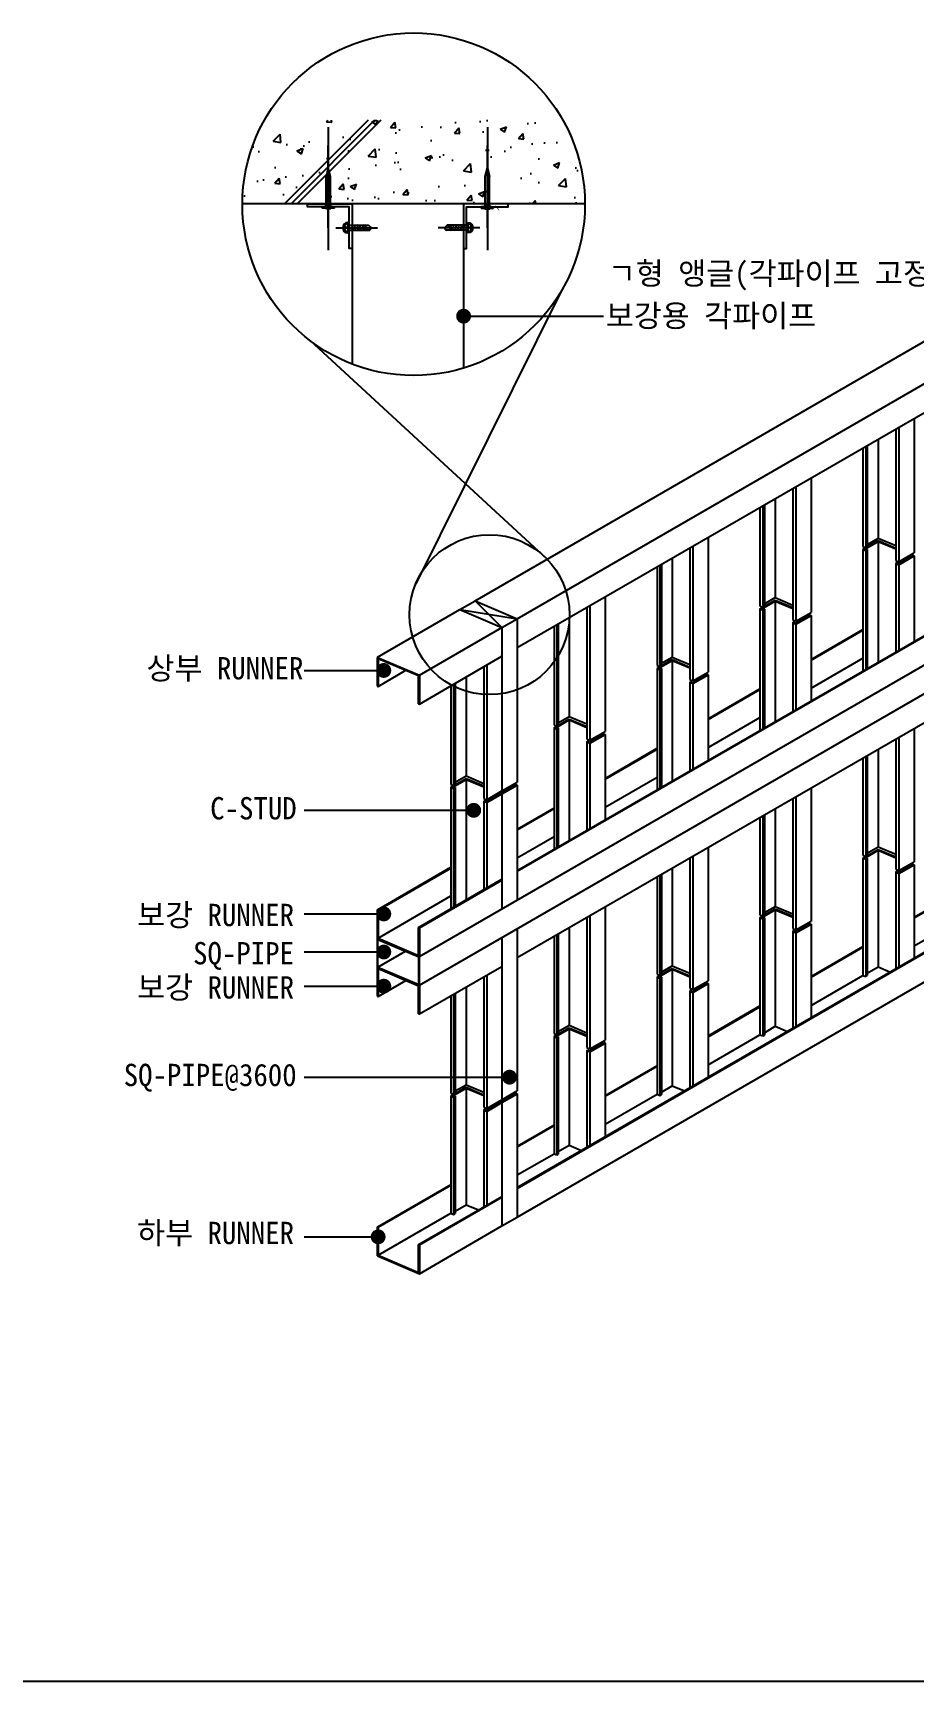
# Model space of a CAD drawing. Header units: millimetres. Extents: x 12704 to 16681, y 105 to 2866.
# Drawn here: x 13931 to 14524, y 1585 to 2694 of the extents above; entities that cross this region are included whole.
import ezdxf
from ezdxf.enums import TextEntityAlignment as Align

# ---------------------------------------------------------------- set-up
doc = ezdxf.new("R2010")
doc.units = ezdxf.units.MM
doc.header["$LTSCALE"] = 5
doc.linetypes.add('CEN', pattern=[62, 60, -1, 0, -1])
doc.linetypes.add('CENTER', pattern=[50.8, 31.75, -6.35, 6.35, -6.35])
for name, color, linetype, lineweight in [('A-MKXS-LEAD', 7, 'Continuous', 25), ('A-MKXS-TEXT1', 3, 'Continuous', 25), ('A-XXXX-TABL', 7, 'Continuous', 25)]:
    doc.layers.add(name, color=color, linetype=linetype, lineweight=lineweight)
for name, color, linetype in [('CEN', 1, 'CEN'), ('CHAN', 3, 'Continuous'), ('CONC', 2, 'Continuous'), ('ele', 8, 'Continuous'), ('HAT-CON', 8, 'Continuous'), ('ITXT', 5, 'Continuous'), ('SCREW', 6, 'Continuous'), ('SCREW2', 8, 'Continuous'), ('경량철골3', 6, 'Continuous'), ('경량철골4', 6, 'Continuous')]:
    doc.layers.add(name, color=color, linetype=linetype)
doc.styles.add('돋움체', font='')
doc.styles.get('돋움체').set_extended_font_data('DotumChe')

# ---------------------------------------------------------------- blocks, each defined once
blk = doc.blocks.new('고정못')
at = {"layer": 'CEN'}
blk.add_line((4.1, 55.1), (4.1, -27.6), dxfattribs=at)
at = {"layer": 'SCREW2'}
for p, q in [((2.7, 21.8), (4.1, 27.6)), ((4.1, 27.6), (5.6, 21.8)), ((2.7, 2.4), (2.7, 21.8)), ((5.6, 2.4), (5.6, 21.8)), ((0, 1.5), (8.2, 1.5)), ((0, 0.5), (0, 1.5)), ((0, 0.5), (8.2, 0.5)), ((2.4, 0), (2.4, 0.5)), ((2.4, 0), (5.8, 0)), ((5.8, 0), (5.8, 0.5)), ((8.2, 0.5), (8.2, 1.5))]:
    blk.add_line(p, q, dxfattribs=at)
blk.add_lwpolyline([(4.1, 27.6), (4.6, 22.3, 0.255479), (5.6, 21.8, 0.15073)], format="xyb", dxfattribs=at)
at = {"layer": 'SCREW2', "extrusion": (0, 0, -1)}
for centre, major_axis, ratio, start_param, end_param in [((0.1, 2.4), (2.6, 0.01), 0.375814, 0.025149, 1.595945), ((1, 2.4), (2.42, 0.09), 0.428989, 0.090861, 1.274963)]:
    blk.add_ellipse(centre, major_axis=major_axis, ratio=ratio, start_param=start_param, end_param=end_param, dxfattribs=at)
at = {"layer": 'SCREW2'}
for centre, major_axis, ratio, start_param, end_param in [((7.2, 2.4), (-2.42, 0.09), 0.428989, 0.090861, 1.274963), ((8.2, 2.4), (-2.6, 0.01), 0.375814, 0.025149, 1.595945)]:
    blk.add_ellipse(centre, major_axis=major_axis, ratio=ratio, start_param=start_param, end_param=end_param, dxfattribs=at)
blk = doc.blocks.new('18')
at = {"layer": 'SCREW'}
for p, q in [((4, 0), (-4, 0)), ((-1.5, 2.5), (-2.8, 1.2)), ((-2, 0), (-2, -16.7)), ((-0.5, 1.5), (-0.7, 2.3)), ((0.5, 1.5), (0.7, 2.2)), ((1.6, 2.4), (2.8, 1.2)), ((2, 0), (2, -15.9)), ((2.5, -2.7), (-2.5, -3.9)), ((2.5, -4.7), (-2.5, -5.9)), ((2.5, -6.8), (-2.5, -8)), ((2.5, -10.9), (-2.5, -12.1)), ((2.5, -8.9), (-2.4, -10)), ((-2, -16.7), (-1.2, -12.5)), ((-1.2, -12.5), (-0.9, -12.5)), ((-1.5, -13.9), (-2.5, -14.1)), ((0, -18), (-2, -16.7)), ((2, -15.9), (0, -18)), ((2.5, -13), (0.7, -13.4)), ((2, -15.9), (0.9, -13.6))]:
    blk.add_line(p, q, dxfattribs=at)
at = {"layer": 'SCREW', "color": 9, "linetype": 'CENTER'}
blk.add_line((0, 9.2), (0, -22.7), dxfattribs=at)
at = {"layer": 'SCREW'}
for centre, radius, start, end in [((0, 0), 4, 0, 180), ((-3.1, 1.6), 0.5, 153.0143, 315), ((-1.2, 2.1), 0.5, 17.0113, 135), ((0, 1.7), 0.5, 197.0113, 341.9071), ((1.2, 2.1), 0.5, 45, 161.9071), ((3.1, 1.6), 0.5, 225, 26.9857), ((-0.9, -14.5), 2, 26.6599, 90)]:
    blk.add_arc(centre, radius, start, end, dxfattribs=at)

msp = doc.modelspace()

# ---------------------------------------------------------------- hatches: boundary and pattern name
at = {"layer": 'HAT-CON'}
h = msp.add_hatch(dxfattribs=at)
h.set_pattern_fill('AR-CONC', color=256, scale=6, style=0)
h.set_pattern_definition([(50, (6372.18, -2371.193), (43.03561, -3.76513), [4.5, -49.5]), (355, (6372.18, -2371.193), (-8.32508, 45.13153), [3.6, -39.6]), (100.4514, (6375.766, -2371.507), (34.71056, 41.36637), [3.82441, -42.06853]), (46.1842, (6372.18, -2359.193), (64.03446, -9.93114), [6.75, -74.25]), (96.6356, (6377.516, -2360.02), (56.07976, 58.44707), [5.7366, -63.1028]), (351.1842, (6372.18, -2359.193), (56.0797, 58.4471), [5.4, -59.4]), (21, (6378.18, -2362.193), (35.81442, -24.15713), [4.5, -49.5]), (326, (6378.18, -2362.193), (14.59892, 43.509), [3.6, -39.6]), (71.4514, (6381.164, -2364.206), (50.41336, 19.35183), [3.82441, -42.06853]), (37.5, (6372.18, -2371.193), (0.729591, 19.97363), [0, -39.12, 0, -40.2, 0, -39.75]), (7.5, (6372.18, -2371.193), (15.78417, 23.664703), [0, -22.92, 0, -38.22, 0, -15.15]), (327.5, (6358.8, -2371.193), (32.029346, -1.353292), [0, -15, 0, -46.8, 0, -62.1]), (317.5, (6352.8, -2371.193), (34.99117, 6.0063), [0, -19.5, 0, -31.08, 0, -44.1])])
edge = h.paths.add_edge_path()
edge.add_arc((14187.5, 2578.4), 115.2, 0.1181, 29.3652)
edge.add_line((14287.9, 2634.9), (14087.1, 2634.9))
edge.add_arc((14187.5, 2578.4), 115.2, 150.6348, 179.8819)
edge.add_line((14072.3, 2578.6), (14302.7, 2578.6))

# ---------------------------------------------------------------- linework, layer by layer
at = {"layer": 'A-MKXS-LEAD'}
for p, q in [((14113.8, 2264.8), (14167.4, 2264.8)), ((14113.8, 2170.7), (14227.9, 2170.7)), ((14113.8, 2101), (14167.4, 2101)), ((14113.8, 2075.4), (14167.4, 2075.4)), ((14113.8, 2052.4), (14167.4, 2052.4)), ((14113.8, 1991.2), (14252, 1991.2)), ((14113.8, 1883.8), (14167.4, 1883.8))]:
    msp.add_line(p, q, dxfattribs=at)
msp.add_lwpolyline([(14244.2, 2575.9, 0, 8.33, 0), (14258.9, 2555.7, 0, 0, 0), (14274.8, 2534.8, 0, 0, 0), (14315.2, 2534.8, 0, 0, 0)], format="xyseb", dxfattribs=at)
at = {"layer": 'A-MKXS-LEAD', "const_width": 5}
for points in [[(14218.6, 2503.1, 1), (14223.6, 2503.1, 1)], [(14169.9, 2264.8, -1), (14164.9, 2264.8, -1)], [(14230.4, 2170.7, -1), (14225.4, 2170.7, -1)], [(14169.9, 2101, -1), (14164.9, 2101, -1)], [(14169.9, 2075.4, -1), (14164.9, 2075.4, -1)], [(14169.9, 2052.4, -1), (14164.9, 2052.4, -1)], [(14254.5, 1991.2, -1), (14249.5, 1991.2, -1)], [(14166.1, 1883.8, -1), (14161.1, 1883.8, -1)]]:
    msp.add_lwpolyline(points, format="xyb", close=True, dxfattribs=at)
at = {"layer": 'A-MKXS-LEAD'}
msp.add_lwpolyline([(14221.1, 2503.1), (14315.2, 2503.1)], dxfattribs=at)
at = {"layer": 'A-XXXX-TABL'}
msp.add_line((12704.5, 1585), (16378.3, 1585), dxfattribs=at)
at = {"layer": 'CEN'}
for p, q in [((14130.1, 2562.6), (14130.1, 2617.8)), ((14237.1, 2562.6), (14237.1, 2617.8))]:
    msp.add_line(p, q, dxfattribs=at)
at = {"layer": 'CHAN'}
for p, q in [((14191.4, 2072.4), (14833.9, 2443.4)), ((14191.4, 2053), (14833.9, 2424.1)), ((14218.6, 2305.8), (14228.8, 2311.7)), ((14228.8, 2311.7), (14257.1, 2299.5)), ((14218.6, 2305.8), (14246.9, 2293.6)), ((14246.9, 2293.6), (14257.1, 2299.5)), ((14257.1, 2299.5), (14257.1, 2189.6)), ((14246.9, 2293.6), (14246.9, 2183.7)), ((14246.9, 2183.7), (14257.1, 2189.6)), ((14246.9, 2181.8), (14257.1, 2187.7)), ((14246.9, 2182.3), (14256.1, 2187.6)), ((14254.7, 2188.2), (14256.1, 2187.6)), ((14255.2, 2188.5), (14257.1, 2187.7)), ((14257.1, 2187.7), (14257.1, 2110.4)), ((14245, 2182.6), (14246.9, 2181.8)), ((14245.5, 2182.9), (14246.9, 2182.3)), ((14246.9, 2181.8), (14246.9, 2124.3)), ((14246.9, 2181.8), (14246.9, 2104.5)), ((14163.1, 2065.1), (14163.1, 2084.4)), ((14246.9, 2085.1), (14246.9, 1976)), ((14246.9, 2085.1), (14246.9, 1976)), ((14246.9, 2085.1), (14246.9, 1976)), ((14257.1, 2091), (14257.1, 1981.9)), ((14163.5, 2083.8), (14190.9, 2072.1)), ((14163.5, 2065.3), (14163.5, 2083.8)), ((14163.5, 2065.3), (14181.9, 2076)), ((14163.1, 2065.1), (14191.4, 2053)), ((14163.5, 2065.3), (14190.9, 2053.6)), ((14190.9, 2053.6), (14190.9, 2072.1)), ((14191.4, 2053), (14191.4, 2072.4)), ((14245, 1974.9), (14246.9, 1974.1)), ((14245.5, 1975.2), (14246.9, 1974.6)), ((14246.9, 1976), (14257.1, 1981.9)), ((14246.9, 1974.1), (14257.1, 1980)), ((14246.9, 1974.6), (14256.1, 1979.9)), ((14246.9, 1974.1), (14246.9, 1891.2)), ((14246.9, 1974.1), (14246.9, 1891.2)), ((14246.9, 1974.1), (14246.9, 1891.2)), ((14254.7, 1980.5), (14256.1, 1979.9)), ((14255.2, 1980.8), (14257.1, 1980)), ((14257.1, 1980), (14257.1, 1897)), ((14246.9, 1891.2), (14257.1, 1897))]:
    msp.add_line(p, q, dxfattribs=at)
for points in [[(14146.1, 2548.6), (14144.1, 2548.6), (14144.1, 2576.6), (14116.1, 2576.6), (14116.1, 2578.6), (14146.1, 2578.6)], [(14221.1, 2548.6), (14223.1, 2548.6), (14223.1, 2576.6), (14251.1, 2576.6), (14251.1, 2578.6), (14221.1, 2578.6)]]:
    msp.add_lwpolyline(points, close=True, dxfattribs=at)
for points in [[(14146.1, 2578.6), (14146.1, 2470.9)], [(14221.1, 2578.6), (14221.1, 2468.2)]]:
    msp.add_lwpolyline(points, dxfattribs=at)
at = {"layer": 'CHAN', "color": 4}
for centre, radius in [((14187.5, 2578.4), 115.2), ((14238.5, 2302.3), 53.8)]:
    msp.add_circle(centre, radius, dxfattribs=at)
at = {"layer": 'CONC'}
msp.add_line((14302.7, 2578.6), (14072.3, 2578.6), dxfattribs=at)
at = {"layer": 'ele'}
for p, q in [((14228.8, 2311.7), (14246.9, 2293.6)), ((14218.6, 2305.8), (14257.1, 2299.5))]:
    msp.add_line(p, q, dxfattribs=at)
at = {"layer": 'HAT-CON'}
for p, q in [((14157, 2634.9), (14100.7, 2578.6)), ((14161.2, 2634.9), (14105, 2578.6)), ((14165.5, 2634.9), (14109.2, 2578.6))]:
    msp.add_line(p, q, dxfattribs=at)
at = {"layer": 'ITXT', "color": 4}
for points in [[(14286.4, 2519.4), (14188.9, 2323.1)], [(14277.3, 2339.6), (14118, 2486.5)]]:
    msp.add_lwpolyline(points, dxfattribs=at)
at = {"layer": '경량철골3'}
for p, q in [((14228.8, 2311.7), (14749.5, 2612.3)), ((14257.1, 2299.5), (14777.8, 2600.2)), ((14369.4, 2345), (14777.8, 2580.8)), ((14257.1, 2130.2), (14777.8, 2430.8)), ((14257.1, 2129.7), (14777.8, 2430.3)), ((14513.9, 2428.4), (14513.9, 2337.9)), ((14524.1, 2434.3), (14524.1, 2343.8)), ((14500, 2420.4), (14500, 2353.8)), ((14511.8, 2427.2), (14511.8, 2338.8)), ((14489.7, 2414.5), (14489.7, 2348.2)), ((14491.6, 2415.6), (14491.6, 2347.4)), ((14492.6, 2416.2), (14492.6, 2348)), ((14442.5, 2387.2), (14442.5, 2298.8)), ((14444.6, 2388.4), (14444.6, 2297.9)), ((14454.8, 2394.3), (14454.8, 2303.7)), ((14420.4, 2374.5), (14420.4, 2308.2)), ((14422.3, 2375.6), (14422.3, 2307.4)), ((14423.4, 2376.2), (14423.4, 2308)), ((14430.7, 2380.4), (14430.7, 2313.8)), ((14257.1, 2071.6), (14777.7, 2372.2)), ((14385.5, 2354.3), (14385.5, 2263.7)), ((14489.7, 2346.2), (14499.9, 2352.1)), ((14491, 2346.3), (14500, 2351.5)), ((14492.6, 2349.6), (14500, 2353.8)), ((14499.9, 2352.1), (14511.8, 2347.1)), ((14500, 2353.8), (14511.8, 2348.8)), ((14500, 2351.5), (14500, 2270.5)), ((14500, 2351.5), (14511.8, 2346.5)), ((14257.1, 2280.2), (14369.4, 2345)), ((14361.4, 2340.4), (14361.4, 2273.8)), ((14373.2, 2347.2), (14373.2, 2258.7)), ((14375.3, 2348.4), (14375.3, 2257.9)), ((14489.7, 2348.2), (14491.6, 2347.4)), ((14489.7, 2346.2), (14489.7, 2264.5)), ((14489.7, 2346.2), (14491.6, 2345.5)), ((14491, 2346.3), (14491.5, 2346.1)), ((14491.6, 2345.5), (14491.6, 2265.6)), ((14492, 2346.3), (14492.6, 2346.1)), ((14492.6, 2346.1), (14492.6, 2266.2)), ((14513.8, 2336.6), (14522.8, 2341.8)), ((14513.9, 2337.9), (14524.1, 2343.8)), ((14513.9, 2335.9), (14524.1, 2341.8)), ((14521.5, 2342.3), (14522.8, 2341.8)), ((14522.1, 2342.6), (14524.1, 2341.8)), ((14522.1, 2342.6), (14524.1, 2341.8)), ((14524.1, 2341.8), (14524.1, 2283.8)), ((14351.2, 2334.5), (14351.2, 2268.2)), ((14353, 2335.6), (14353, 2267.4)), ((14354.1, 2336.2), (14354.1, 2268)), ((14511.8, 2338.8), (14513.9, 2337.9)), ((14511.8, 2336.8), (14511.8, 2277.2)), ((14511.8, 2336.8), (14513.9, 2335.9)), ((14512.8, 2337.5), (14513.5, 2337.2)), ((14513, 2336.9), (14513.8, 2336.6)), ((14513.9, 2335.9), (14513.9, 2278.5)), ((14303.9, 2307.2), (14303.9, 2218.7)), ((14306, 2308.4), (14306, 2217.8)), ((14316.2, 2314.3), (14316.2, 2223.7)), ((14420.4, 2306.2), (14430.6, 2312.1)), ((14420.4, 2308.2), (14422.3, 2307.4)), ((14420.4, 2306.2), (14420.4, 2224.5)), ((14420.4, 2306.2), (14422.3, 2305.4)), ((14421.7, 2306.3), (14430.7, 2311.5)), ((14421.7, 2306.3), (14422.2, 2306.1)), ((14422.7, 2306.3), (14423.4, 2306.1)), ((14423.4, 2309.6), (14430.7, 2313.8)), ((14423.4, 2306.1), (14423.4, 2226.2)), ((14430.6, 2312.1), (14442.5, 2307.1)), ((14430.7, 2313.8), (14442.5, 2308.8)), ((14430.7, 2311.5), (14430.7, 2230.4)), ((14430.7, 2311.5), (14442.5, 2306.5)), ((14163.1, 2273.7), (14218.6, 2305.8)), ((14283.7, 2295.5), (14283.7, 2227.4)), ((14284.8, 2296.2), (14284.8, 2228)), ((14292.2, 2300.4), (14292.2, 2233.8)), ((14422.3, 2305.4), (14422.3, 2225.6)), ((14442.5, 2298.8), (14444.6, 2297.9)), ((14442.5, 2296.8), (14442.5, 2237.2)), ((14442.5, 2296.8), (14444.6, 2295.9)), ((14443.5, 2297.4), (14444.2, 2297.2)), ((14443.7, 2296.9), (14444.5, 2296.6)), ((14444.5, 2296.6), (14453.5, 2301.7)), ((14444.6, 2297.9), (14454.8, 2303.7)), ((14444.6, 2295.9), (14454.8, 2301.8)), ((14444.6, 2295.9), (14444.6, 2238.4)), ((14452.2, 2302.3), (14453.5, 2301.7)), ((14452.8, 2302.6), (14454.8, 2301.8)), ((14452.8, 2302.6), (14454.8, 2301.8)), ((14454.8, 2301.8), (14454.8, 2243.8)), ((14191.4, 2261.6), (14246.9, 2293.6)), ((14281.9, 2294.5), (14281.9, 2228.1)), ((14454.8, 2272.2), (14489.7, 2292.4)), ((14454.8, 2271.7), (14489.7, 2291.9)), ((14163.1, 2254.3), (14163.1, 2273.6)), ((14163.1, 2273.6), (14191.4, 2261.6)), ((14163.6, 2272.9), (14163.6, 2254.1)), ((14163.6, 2272.9), (14190.8, 2261.3)), ((14191.4, 2242.2), (14246.9, 2274.3)), ((14354.1, 2269.6), (14361.4, 2273.8)), ((14361.4, 2273.8), (14373.2, 2268.8)), ((14454.8, 2252.9), (14489.7, 2273.1)), ((14163.6, 2254.1), (14182.3, 2264.9)), ((14191.4, 2261.6), (14191.4, 2242.2)), ((14234.6, 2267.2), (14234.6, 2178.7)), ((14236.7, 2268.4), (14236.7, 2177.8)), ((14351.2, 2266.2), (14361.4, 2272.1)), ((14351.2, 2268.2), (14353, 2267.4)), ((14351.2, 2266.2), (14351.2, 2184.5)), ((14351.2, 2266.2), (14353, 2265.4)), ((14352.4, 2266.3), (14361.4, 2271.5)), ((14352.4, 2266.3), (14353, 2266.1)), ((14353, 2265.4), (14353, 2185.6)), ((14353.4, 2266.3), (14354.1, 2266.1)), ((14354.1, 2266.1), (14354.1, 2186.2)), ((14361.4, 2272.1), (14373.2, 2267.1)), ((14361.4, 2271.5), (14361.4, 2190.4)), ((14361.4, 2271.5), (14373.2, 2266.5)), ((14375.3, 2257.9), (14385.5, 2263.7)), ((14375.3, 2255.9), (14385.5, 2261.8)), ((14375.3, 2256.5), (14384.2, 2261.7)), ((14383, 2262.3), (14384.2, 2261.7)), ((14383.6, 2262.6), (14385.5, 2261.8)), ((14383.6, 2262.6), (14385.5, 2261.8)), ((14385.5, 2261.8), (14385.5, 2203.8)), ((14163.1, 2254.3), (14163.6, 2254.1)), ((14190.8, 2242.4), (14190.8, 2261.3)), ((14212.6, 2254.5), (14212.6, 2188.1)), ((14214.4, 2255.5), (14214.4, 2187.4)), ((14215.5, 2256.2), (14215.5, 2188)), ((14222.9, 2260.4), (14222.9, 2193.8)), ((14373.2, 2258.7), (14375.3, 2257.9)), ((14373.2, 2256.8), (14373.2, 2197.2)), ((14373.2, 2256.8), (14375.3, 2255.9)), ((14374.3, 2257.4), (14374.9, 2257.2)), ((14374.4, 2256.9), (14375.3, 2256.5)), ((14375.3, 2255.9), (14375.3, 2198.4)), ((14385.5, 2232.2), (14420.4, 2252.4)), ((14385.5, 2231.7), (14420.4, 2251.9)), ((14190.8, 2242.4), (14191.4, 2242.2)), ((14281.9, 2226.2), (14292.1, 2232.1)), ((14283.1, 2226.3), (14292.1, 2231.5)), ((14284.8, 2229.6), (14292.2, 2233.8)), ((14292.1, 2232.1), (14303.9, 2227.1)), ((14292.1, 2231.5), (14303.9, 2226.4)), ((14292.2, 2233.8), (14303.9, 2228.8)), ((14292.2, 2231.5), (14292.2, 2150.4)), ((14385.5, 2212.9), (14420.4, 2233.1)), ((14257.1, 1916.9), (14777.7, 2217.9)), ((14257.1, 1916.4), (14777.7, 2217.4)), ((14281.9, 2228.1), (14283.7, 2227.4)), ((14281.9, 2226.2), (14281.9, 2144.5)), ((14281.9, 2226.2), (14283.7, 2225.4)), ((14283.1, 2226.3), (14283.7, 2226.1)), ((14283.7, 2225.4), (14283.7, 2145.6)), ((14284.1, 2226.3), (14284.8, 2226.1)), ((14284.8, 2226.1), (14284.8, 2146.2)), ((14303.9, 2218.7), (14306, 2217.8)), ((14305, 2217.4), (14305.6, 2217.2)), ((14306, 2217.8), (14316.2, 2223.7)), ((14306, 2215.9), (14316.2, 2221.8)), ((14306, 2216.5), (14315, 2221.7)), ((14313.7, 2222.3), (14315, 2221.7)), ((14314.3, 2222.6), (14316.2, 2221.8)), ((14314.3, 2222.6), (14316.2, 2221.8)), ((14316.2, 2221.8), (14316.2, 2163.8)), ((14511.8, 2218.7), (14511.8, 2131.1)), ((14513.9, 2219.9), (14513.9, 2130.2)), ((14524.1, 2225.8), (14524.1, 2136.1)), ((14524.1, 2225.8), (14524.1, 2136.1)), ((14303.9, 2216.8), (14303.9, 2157.2)), ((14303.9, 2216.8), (14306, 2215.9)), ((14305.2, 2216.9), (14306, 2216.5)), ((14306, 2215.9), (14306, 2158.4)), ((14316.2, 2192.2), (14351.2, 2212.4)), ((14316.2, 2191.7), (14351.2, 2211.9)), ((14491.6, 2207), (14491.6, 2139.7)), ((14492.6, 2207.6), (14492.6, 2140.3)), ((14500, 2211.9), (14500, 2146.1)), ((14257.1, 1897), (14777.7, 2198)), ((14489.7, 2205.9), (14489.7, 2140.5)), ((14212.6, 2186.2), (14222.8, 2192.1)), ((14212.6, 2188.1), (14214.4, 2187.4)), ((14212.6, 2186.2), (14212.6, 2104.5)), ((14212.6, 2186.2), (14214.4, 2185.4)), ((14213.9, 2186.3), (14222.8, 2191.5)), ((14213.9, 2186.3), (14214.4, 2186.1)), ((14214.4, 2185.4), (14214.4, 2105.6)), ((14214.9, 2186.3), (14215.5, 2186.1)), ((14215.5, 2189.6), (14222.9, 2193.8)), ((14215.5, 2186.1), (14215.5, 2106.2)), ((14222.8, 2192.1), (14234.6, 2187.1)), ((14222.8, 2191.5), (14234.6, 2186.4)), ((14222.9, 2193.8), (14234.6, 2188.8)), ((14222.9, 2191.5), (14222.9, 2110.4)), ((14316.2, 2172.9), (14351.2, 2193.1)), ((14454.8, 2185.8), (14454.8, 2096.1)), ((14454.8, 2185.7), (14454.8, 2096.1)), ((14234.6, 2178.7), (14236.7, 2177.8)), ((14234.6, 2176.8), (14234.6, 2117.2)), ((14234.6, 2176.8), (14236.7, 2175.9)), ((14235.7, 2177.4), (14236.3, 2177.2)), ((14235.9, 2176.9), (14236.7, 2176.5)), ((14236.7, 2177.8), (14246.9, 2183.7)), ((14236.7, 2175.9), (14246.9, 2181.8)), ((14236.7, 2176.5), (14245.7, 2181.7)), ((14236.7, 2175.9), (14236.7, 2118.4)), ((14244.4, 2182.3), (14245.7, 2181.7)), ((14442.5, 2178.7), (14442.5, 2091.1)), ((14444.6, 2179.9), (14444.6, 2090.2)), ((14257.1, 2158.1), (14281.9, 2172.4)), ((14257.1, 2157.6), (14281.9, 2171.9)), ((14420.4, 2165.9), (14420.4, 2100.5)), ((14422.3, 2167), (14422.3, 2099.7)), ((14423.4, 2167.6), (14423.4, 2100.3)), ((14430.7, 2171.9), (14430.7, 2106.1)), ((14257.1, 2138.8), (14281.9, 2153.1)), ((14375.3, 2139.9), (14375.3, 2050.2)), ((14385.5, 2145.8), (14385.5, 2056.1)), ((14385.5, 2145.7), (14385.5, 2056.1)), ((14489.7, 2138.5), (14499.9, 2144.4)), ((14489.7, 2140.5), (14491.6, 2139.7)), ((14491, 2138.6), (14500, 2143.8)), ((14492.6, 2141.9), (14500, 2146.1)), ((14499.9, 2144.4), (14511.8, 2139.4)), ((14500, 2146.1), (14511.8, 2141.1)), ((14500, 2143.8), (14500, 2065.4)), ((14500, 2143.8), (14511.8, 2138.8)), ((14163.1, 2103.8), (14212.6, 2132.4)), ((14163.6, 2103.6), (14212.6, 2131.9)), ((14361.4, 2131.9), (14361.4, 2066.1)), ((14373.2, 2138.7), (14373.2, 2051.1)), ((14489.7, 2138.5), (14489.7, 2059.7)), ((14489.7, 2138.5), (14491.6, 2137.8)), ((14491, 2138.6), (14491.5, 2138.4)), ((14491.6, 2137.8), (14491.6, 2058.9)), ((14492, 2138.7), (14492.6, 2138.4)), ((14492.6, 2138.4), (14492.6, 2059.6)), ((14511.8, 2131.1), (14513.9, 2130.2)), ((14511.8, 2129.1), (14511.8, 2063.9)), ((14511.8, 2129.1), (14513.9, 2128.2)), ((14512.8, 2129.8), (14513.5, 2129.5)), ((14513, 2129.2), (14513.8, 2128.9)), ((14513.8, 2128.9), (14522.8, 2134.1)), ((14513.9, 2130.2), (14524.1, 2136.1)), ((14513.9, 2128.2), (14524.1, 2134.1)), ((14521.5, 2134.6), (14522.8, 2134.1)), ((14522.1, 2135), (14524.1, 2134.1)), ((14522.1, 2135), (14524.1, 2134.1)), ((14522.1, 2135), (14524.1, 2134.1)), ((14524.1, 2134.1), (14524.1, 2071)), ((14524.1, 2134.1), (14524.1, 2071)), ((14190.8, 2091.9), (14246.9, 2124.3)), ((14191.4, 2091.7), (14246.9, 2123.8)), ((14351.2, 2125.9), (14351.2, 2060.5)), ((14353, 2127), (14353, 2059.7)), ((14354.1, 2127.6), (14354.1, 2060.3)), ((14513.9, 2128.2), (14513.9, 2065.1)), ((14524.1, 2098.9), (14559, 2119.1)), ((14524.1, 2098.4), (14559, 2118.6)), ((14163.6, 2084.8), (14212.6, 2113.1)), ((14163.1, 2084.4), (14163.1, 2103.8)), ((14163.1, 2103.8), (14163.6, 2103.6)), ((14163.6, 2103.6), (14163.6, 2084.7)), ((14303.9, 2098.6), (14303.9, 2011.1)), ((14306, 2099.9), (14306, 2010.2)), ((14316.2, 2105.7), (14316.2, 2016)), ((14316.2, 2105.7), (14316.2, 2016)), ((14420.4, 2098.5), (14430.6, 2104.4)), ((14420.4, 2100.5), (14422.3, 2099.7)), ((14420.4, 2098.5), (14420.4, 2019.7)), ((14420.4, 2098.5), (14422.3, 2097.8)), ((14421.7, 2098.6), (14430.7, 2103.8)), ((14421.7, 2098.6), (14422.2, 2098.4)), ((14422.3, 2097.8), (14422.3, 2018.9)), ((14422.7, 2098.6), (14423.4, 2098.4)), ((14423.4, 2101.9), (14430.7, 2106.1)), ((14423.4, 2098.4), (14423.4, 2019.5)), ((14430.6, 2104.4), (14442.5, 2099.4)), ((14430.7, 2106.1), (14442.5, 2101.1)), ((14430.7, 2103.8), (14430.7, 2025.4)), ((14430.7, 2103.8), (14442.5, 2098.8)), ((14444.6, 2090.2), (14454.8, 2096.1)), ((14524.1, 2079.5), (14559, 2099.7)), ((14163.1, 2084.4), (14191.4, 2072.4)), ((14163.6, 2084.7), (14190.8, 2073.1)), ((14190.8, 2073.1), (14190.8, 2091.9)), ((14190.8, 2091.9), (14191.4, 2091.7)), ((14191.4, 2091.7), (14191.4, 2072.4)), ((14281.9, 2085.9), (14281.9, 2020.5)), ((14283.7, 2087), (14283.7, 2019.7)), ((14284.8, 2087.6), (14284.8, 2020.3)), ((14292.2, 2091.9), (14292.2, 2026.1)), ((14442.5, 2091.1), (14444.6, 2090.2)), ((14442.5, 2089.1), (14442.5, 2023.9)), ((14442.5, 2089.1), (14444.6, 2088.2)), ((14443.5, 2089.8), (14444.2, 2089.5)), ((14443.7, 2089.2), (14444.5, 2088.9)), ((14444.5, 2088.9), (14453.5, 2094)), ((14444.6, 2088.2), (14454.8, 2094.1)), ((14444.6, 2088.2), (14444.6, 2025.1)), ((14452.2, 2094.6), (14453.5, 2094)), ((14452.8, 2094.9), (14454.8, 2094.1)), ((14452.8, 2094.9), (14454.8, 2094.1)), ((14452.8, 2094.9), (14454.8, 2094.1)), ((14454.8, 2094.1), (14454.8, 2031)), ((14454.8, 2094.1), (14454.8, 2031)), ((14454.8, 2058.9), (14489.7, 2079.1)), ((14454.8, 2058.4), (14489.7, 2078.6)), ((14163.1, 2045.7), (14163.1, 2065.1)), ((14163.6, 2064.4), (14163.6, 2045.5)), ((14163.6, 2064.4), (14190.8, 2052.7)), ((14191.4, 2033.7), (14246.9, 2065.7)), ((14351.2, 2058.5), (14361.4, 2064.4)), ((14352.4, 2058.6), (14361.4, 2063.8)), ((14354.1, 2061.9), (14361.4, 2066.1)), ((14361.4, 2066.1), (14373.2, 2061.1)), ((14361.4, 2064.4), (14373.2, 2059.4)), ((14361.4, 2063.8), (14361.4, 1985.4)), ((14361.4, 2063.8), (14373.2, 2058.8)), ((14492.6, 2061.1), (14500, 2065.4)), ((14500, 2065.4), (14508.2, 2061.9)), ((14163.6, 2045.5), (14182.3, 2056.3)), ((14190.8, 2033.9), (14190.8, 2052.7)), ((14191.4, 2053), (14191.4, 2033.7)), ((14222.9, 2051.9), (14222.9, 1986.1)), ((14234.6, 2058.6), (14234.6, 1971.1)), ((14236.7, 2059.9), (14236.7, 1970.2)), ((14351.2, 2060.5), (14353, 2059.7)), ((14351.2, 2058.5), (14351.2, 1979.7)), ((14351.2, 2058.5), (14353, 2057.8)), ((14352.4, 2058.6), (14353, 2058.4)), ((14353, 2057.8), (14353, 1978.9)), ((14353.4, 2058.6), (14354.1, 2058.4)), ((14354.1, 2058.4), (14354.1, 1979.5)), ((14373.2, 2051.1), (14375.3, 2050.2)), ((14375.3, 2050.2), (14385.5, 2056.1)), ((14375.3, 2048.2), (14385.5, 2054.1)), ((14375.3, 2048.9), (14384.2, 2054)), ((14383, 2054.6), (14384.2, 2054)), ((14383.6, 2054.9), (14385.5, 2054.1)), ((14383.6, 2054.9), (14385.5, 2054.1)), ((14383.6, 2054.9), (14385.5, 2054.1)), ((14385.5, 2054.1), (14385.5, 1991)), ((14385.5, 2054.1), (14385.5, 1991)), ((14454.8, 2039.5), (14489.7, 2059.7)), ((14489.7, 2059.7), (14491.6, 2058.9)), ((14491.6, 2058.9), (14492.6, 2059.6)), ((14163.1, 2045.7), (14163.6, 2045.5)), ((14212.6, 2045.9), (14212.6, 1980.5)), ((14214.4, 2047), (14214.4, 1979.7)), ((14215.5, 2047.6), (14215.5, 1980.3)), ((14373.2, 2049.1), (14373.2, 1983.9)), ((14373.2, 2049.1), (14375.3, 2048.2)), ((14374.3, 2049.8), (14374.9, 2049.5)), ((14374.4, 2049.2), (14375.3, 2048.9)), ((14375.3, 2048.2), (14375.3, 1985.1)), ((14190.8, 2033.9), (14191.4, 2033.7)), ((14385.5, 2018.9), (14420.4, 2039.1)), ((14385.5, 2018.4), (14420.4, 2038.6)), ((14281.9, 2018.5), (14292.1, 2024.4)), ((14281.9, 2020.5), (14283.7, 2019.7)), ((14281.9, 2018.5), (14281.9, 1939.7)), ((14281.9, 2018.5), (14283.7, 2017.7)), ((14283.1, 2018.6), (14292.1, 2023.8)), ((14283.1, 2018.6), (14283.7, 2018.4)), ((14283.7, 2017.7), (14283.7, 1938.9)), ((14284.1, 2018.6), (14284.8, 2018.4)), ((14284.8, 2021.9), (14292.2, 2026.1)), ((14284.8, 2018.4), (14284.8, 1939.5)), ((14292.1, 2024.4), (14303.9, 2019.4)), ((14292.1, 2023.8), (14303.9, 2018.8)), ((14292.2, 2026.1), (14303.9, 2021.1)), ((14292.2, 2023.8), (14292.2, 1945.4)), ((14385.5, 1999.5), (14420.4, 2019.7)), ((14420.4, 2019.7), (14422.3, 2018.9)), ((14422.3, 2018.9), (14423.4, 2019.5)), ((14423.4, 2021.1), (14430.7, 2025.4)), ((14430.7, 2025.4), (14439, 2021.9)), ((14303.9, 2011.1), (14306, 2010.2)), ((14303.9, 2009.1), (14303.9, 1943.9)), ((14303.9, 2009.1), (14306, 2008.2)), ((14305, 2009.7), (14305.6, 2009.5)), ((14305.2, 2009.2), (14306, 2008.9)), ((14306, 2010.2), (14316.2, 2016)), ((14306, 2008.2), (14316.2, 2014.1)), ((14306, 2008.9), (14315, 2014)), ((14306, 2008.2), (14306, 1945.1)), ((14313.7, 2014.6), (14315, 2014)), ((14314.3, 2014.9), (14316.2, 2014.1)), ((14314.3, 2014.9), (14316.2, 2014.1)), ((14314.3, 2014.9), (14316.2, 2014.1)), ((14314.8, 2015.2), (14316.2, 2014.6)), ((14316.2, 2014.1), (14316.2, 1951)), ((14316.2, 2014.1), (14316.2, 1951)), ((14316.2, 1978.9), (14351.2, 1999.1)), ((14316.2, 1978.4), (14351.2, 1998.6)), ((14212.6, 1978.5), (14222.8, 1984.4)), ((14215.5, 1981.9), (14222.9, 1986.1)), ((14222.8, 1984.4), (14234.6, 1979.4)), ((14222.9, 1986.1), (14234.6, 1981.1)), ((14354.1, 1981.1), (14361.4, 1985.4)), ((14361.4, 1985.4), (14369.7, 1981.9)), ((14212.6, 1980.5), (14214.4, 1979.7)), ((14212.6, 1978.5), (14212.6, 1899.7)), ((14212.6, 1978.5), (14214.4, 1977.7)), ((14213.9, 1978.6), (14222.8, 1983.8)), ((14213.9, 1978.6), (14214.4, 1978.4)), ((14214.4, 1977.7), (14214.4, 1898.9)), ((14214.9, 1978.6), (14215.5, 1978.4)), ((14215.5, 1978.4), (14215.5, 1899.5)), ((14222.8, 1983.8), (14234.6, 1978.8)), ((14222.9, 1984.4), (14222.9, 1905.4)), ((14236.7, 1970.2), (14246.9, 1976)), ((14236.7, 1968.2), (14246.9, 1974.1)), ((14236.7, 1968.9), (14245.7, 1974)), ((14244.4, 1974.6), (14245.7, 1974)), ((14245, 1974.9), (14246.9, 1974.1)), ((14316.2, 1959.5), (14351.2, 1979.7)), ((14351.2, 1979.7), (14353, 1978.9)), ((14353, 1978.9), (14354.1, 1979.5)), ((14234.6, 1971.1), (14236.7, 1970.2)), ((14234.6, 1969.1), (14234.6, 1903.9)), ((14234.6, 1969.1), (14236.7, 1968.2)), ((14235.7, 1969.7), (14236.3, 1969.5)), ((14235.9, 1969.2), (14236.7, 1968.9)), ((14236.7, 1968.2), (14236.7, 1905.1)), ((14257.1, 1944.8), (14281.9, 1959.1)), ((14257.1, 1944.3), (14281.9, 1958.6)), ((14284.8, 1941.1), (14292.2, 1945.4)), ((14292.2, 1945.4), (14300.4, 1941.9)), ((14257.1, 1925.4), (14281.9, 1939.7)), ((14281.9, 1939.7), (14283.7, 1938.9)), ((14283.7, 1938.9), (14284.8, 1939.5)), ((14163.1, 1890.5), (14212.6, 1919.1)), ((14163.6, 1890.2), (14212.6, 1918.6)), ((14190.8, 1878.6), (14246.9, 1911)), ((14191.4, 1878.4), (14246.9, 1910.5)), ((14163.6, 1871.4), (14212.6, 1899.7)), ((14212.6, 1899.7), (14214.4, 1898.9)), ((14214.4, 1898.9), (14215.5, 1899.5)), ((14215.5, 1901.1), (14222.9, 1905.4)), ((14222.9, 1905.4), (14231.1, 1901.9)), ((14163.1, 1871.1), (14163.1, 1890.5)), ((14163.1, 1890.5), (14163.6, 1890.2)), ((14163.6, 1890.2), (14163.6, 1871.4)), ((14191.4, 1859), (14246.9, 1891.2)), ((14190.8, 1859.8), (14190.8, 1878.6)), ((14190.8, 1878.6), (14191.4, 1878.4)), ((14191.4, 1878.4), (14191.4, 1859)), ((14163.1, 1871.1), (14191.4, 1859)), ((14163.6, 1871.4), (14190.8, 1859.8))]:
    msp.add_line(p, q, dxfattribs=at)
at = {"layer": '경량철골4'}
for p, q in [((14491.5, 2346.1), (14492, 2346.3)), ((14491.6, 2347.4), (14492.6, 2348)), ((14491.6, 2345.5), (14492.6, 2346.1)), ((14511.8, 2336.8), (14512.8, 2337.5)), ((14513, 2336.9), (14513.5, 2337.2)), ((14422.2, 2306.1), (14422.7, 2306.3)), ((14422.3, 2307.4), (14423.4, 2308)), ((14422.3, 2305.4), (14423.4, 2306.1)), ((14442.5, 2296.8), (14443.5, 2297.4)), ((14443.7, 2296.9), (14444.2, 2297.2)), ((14353, 2267.4), (14354.1, 2268)), ((14353, 2266.1), (14353.4, 2266.3)), ((14353, 2265.4), (14354.1, 2266.1)), ((14373.2, 2256.8), (14374.3, 2257.4)), ((14374.4, 2256.9), (14374.9, 2257.2)), ((14283.7, 2227.4), (14284.8, 2228)), ((14283.7, 2226.1), (14284.1, 2226.3)), ((14283.7, 2225.4), (14284.8, 2226.1)), ((14303.9, 2216.8), (14305, 2217.4)), ((14305.2, 2216.9), (14305.6, 2217.2)), ((14214.4, 2187.4), (14215.5, 2188)), ((14214.4, 2186.1), (14214.9, 2186.3)), ((14214.4, 2185.4), (14215.5, 2186.1)), ((14234.6, 2176.8), (14235.7, 2177.4)), ((14235.9, 2176.9), (14236.3, 2177.2)), ((14491.6, 2139.7), (14492.6, 2140.3)), ((14491.5, 2138.4), (14492, 2138.7)), ((14491.6, 2137.8), (14492.6, 2138.4)), ((14511.8, 2129.1), (14512.8, 2129.8)), ((14513, 2129.2), (14513.5, 2129.5)), ((14422.2, 2098.4), (14422.7, 2098.6)), ((14422.3, 2099.7), (14423.4, 2100.3)), ((14422.3, 2097.8), (14423.4, 2098.4)), ((14442.5, 2089.1), (14443.5, 2089.8)), ((14443.7, 2089.2), (14444.2, 2089.5)), ((14353, 2059.7), (14354.1, 2060.3)), ((14353, 2058.4), (14353.4, 2058.6)), ((14353, 2057.8), (14354.1, 2058.4)), ((14373.2, 2049.1), (14374.3, 2049.8)), ((14374.4, 2049.2), (14374.9, 2049.5)), ((14283.7, 2019.7), (14284.8, 2020.3)), ((14283.7, 2018.4), (14284.1, 2018.6)), ((14283.7, 2017.7), (14284.8, 2018.4)), ((14303.9, 2009.1), (14305, 2009.7)), ((14305.2, 2009.2), (14305.6, 2009.5)), ((14214.4, 1979.7), (14215.5, 1980.3)), ((14214.4, 1978.4), (14214.9, 1978.6)), ((14214.4, 1977.7), (14215.5, 1978.4)), ((14234.6, 1969.1), (14235.7, 1969.7)), ((14235.9, 1969.2), (14236.3, 1969.5))]:
    msp.add_line(p, q, dxfattribs=at)
at = {"layer": '경량철골4', "color": 2}
msp.add_line((14246.9, 2104.5), (14246.9, 2104.5), dxfattribs=at)

# ---------------------------------------------------------------- block references
at = {"layer": 'SCREW2', "xscale": -1}
msp.add_blockref('고정못', (14134.2, 2575.2), dxfattribs=at)
at = {"layer": 'SCREW2'}
msp.add_blockref('고정못', (14233, 2575.2), dxfattribs=at)
at = {"layer": 'SCREW2', "yscale": 0.875, "zscale": 0.875}
for p, xscale, rotation in [((14143.3, 2562.6), 0.875, 89.99999999952357), ((14223.9, 2562.6), -0.875, 270.0000000004392)]:
    msp.add_blockref('18', p, dxfattribs=dict(at, xscale=xscale, rotation=rotation))

# ---------------------------------------------------------------- texts
at = {"layer": 'A-MKXS-TEXT1', "style": '돋움체'}
msp.add_text('ㄱ형 앵글(각파이프 고정용)', height=15, dxfattribs=at).set_placement((14318.1, 2524.4))
for s, p in [('보강용 각파이프', (14458.2, 2495.9)), ('상부 RUNNER', (14113.3, 2258.8)), ('C-STUD', (14108.8, 2164.6)), ('보강 RUNNER', (14107, 2092.8)), ('SQ-PIPE', (14107, 2067.1)), ('보강 RUNNER', (14107, 2044.1)), ('SQ-PIPE@3600', (14108.8, 1985.2)), ('하부 RUNNER', (14107, 1878.9))]:
    msp.add_text(s, height=15, dxfattribs=at).set_placement(p, align=Align.RIGHT)

doc.saveas('drawing.dxf')
